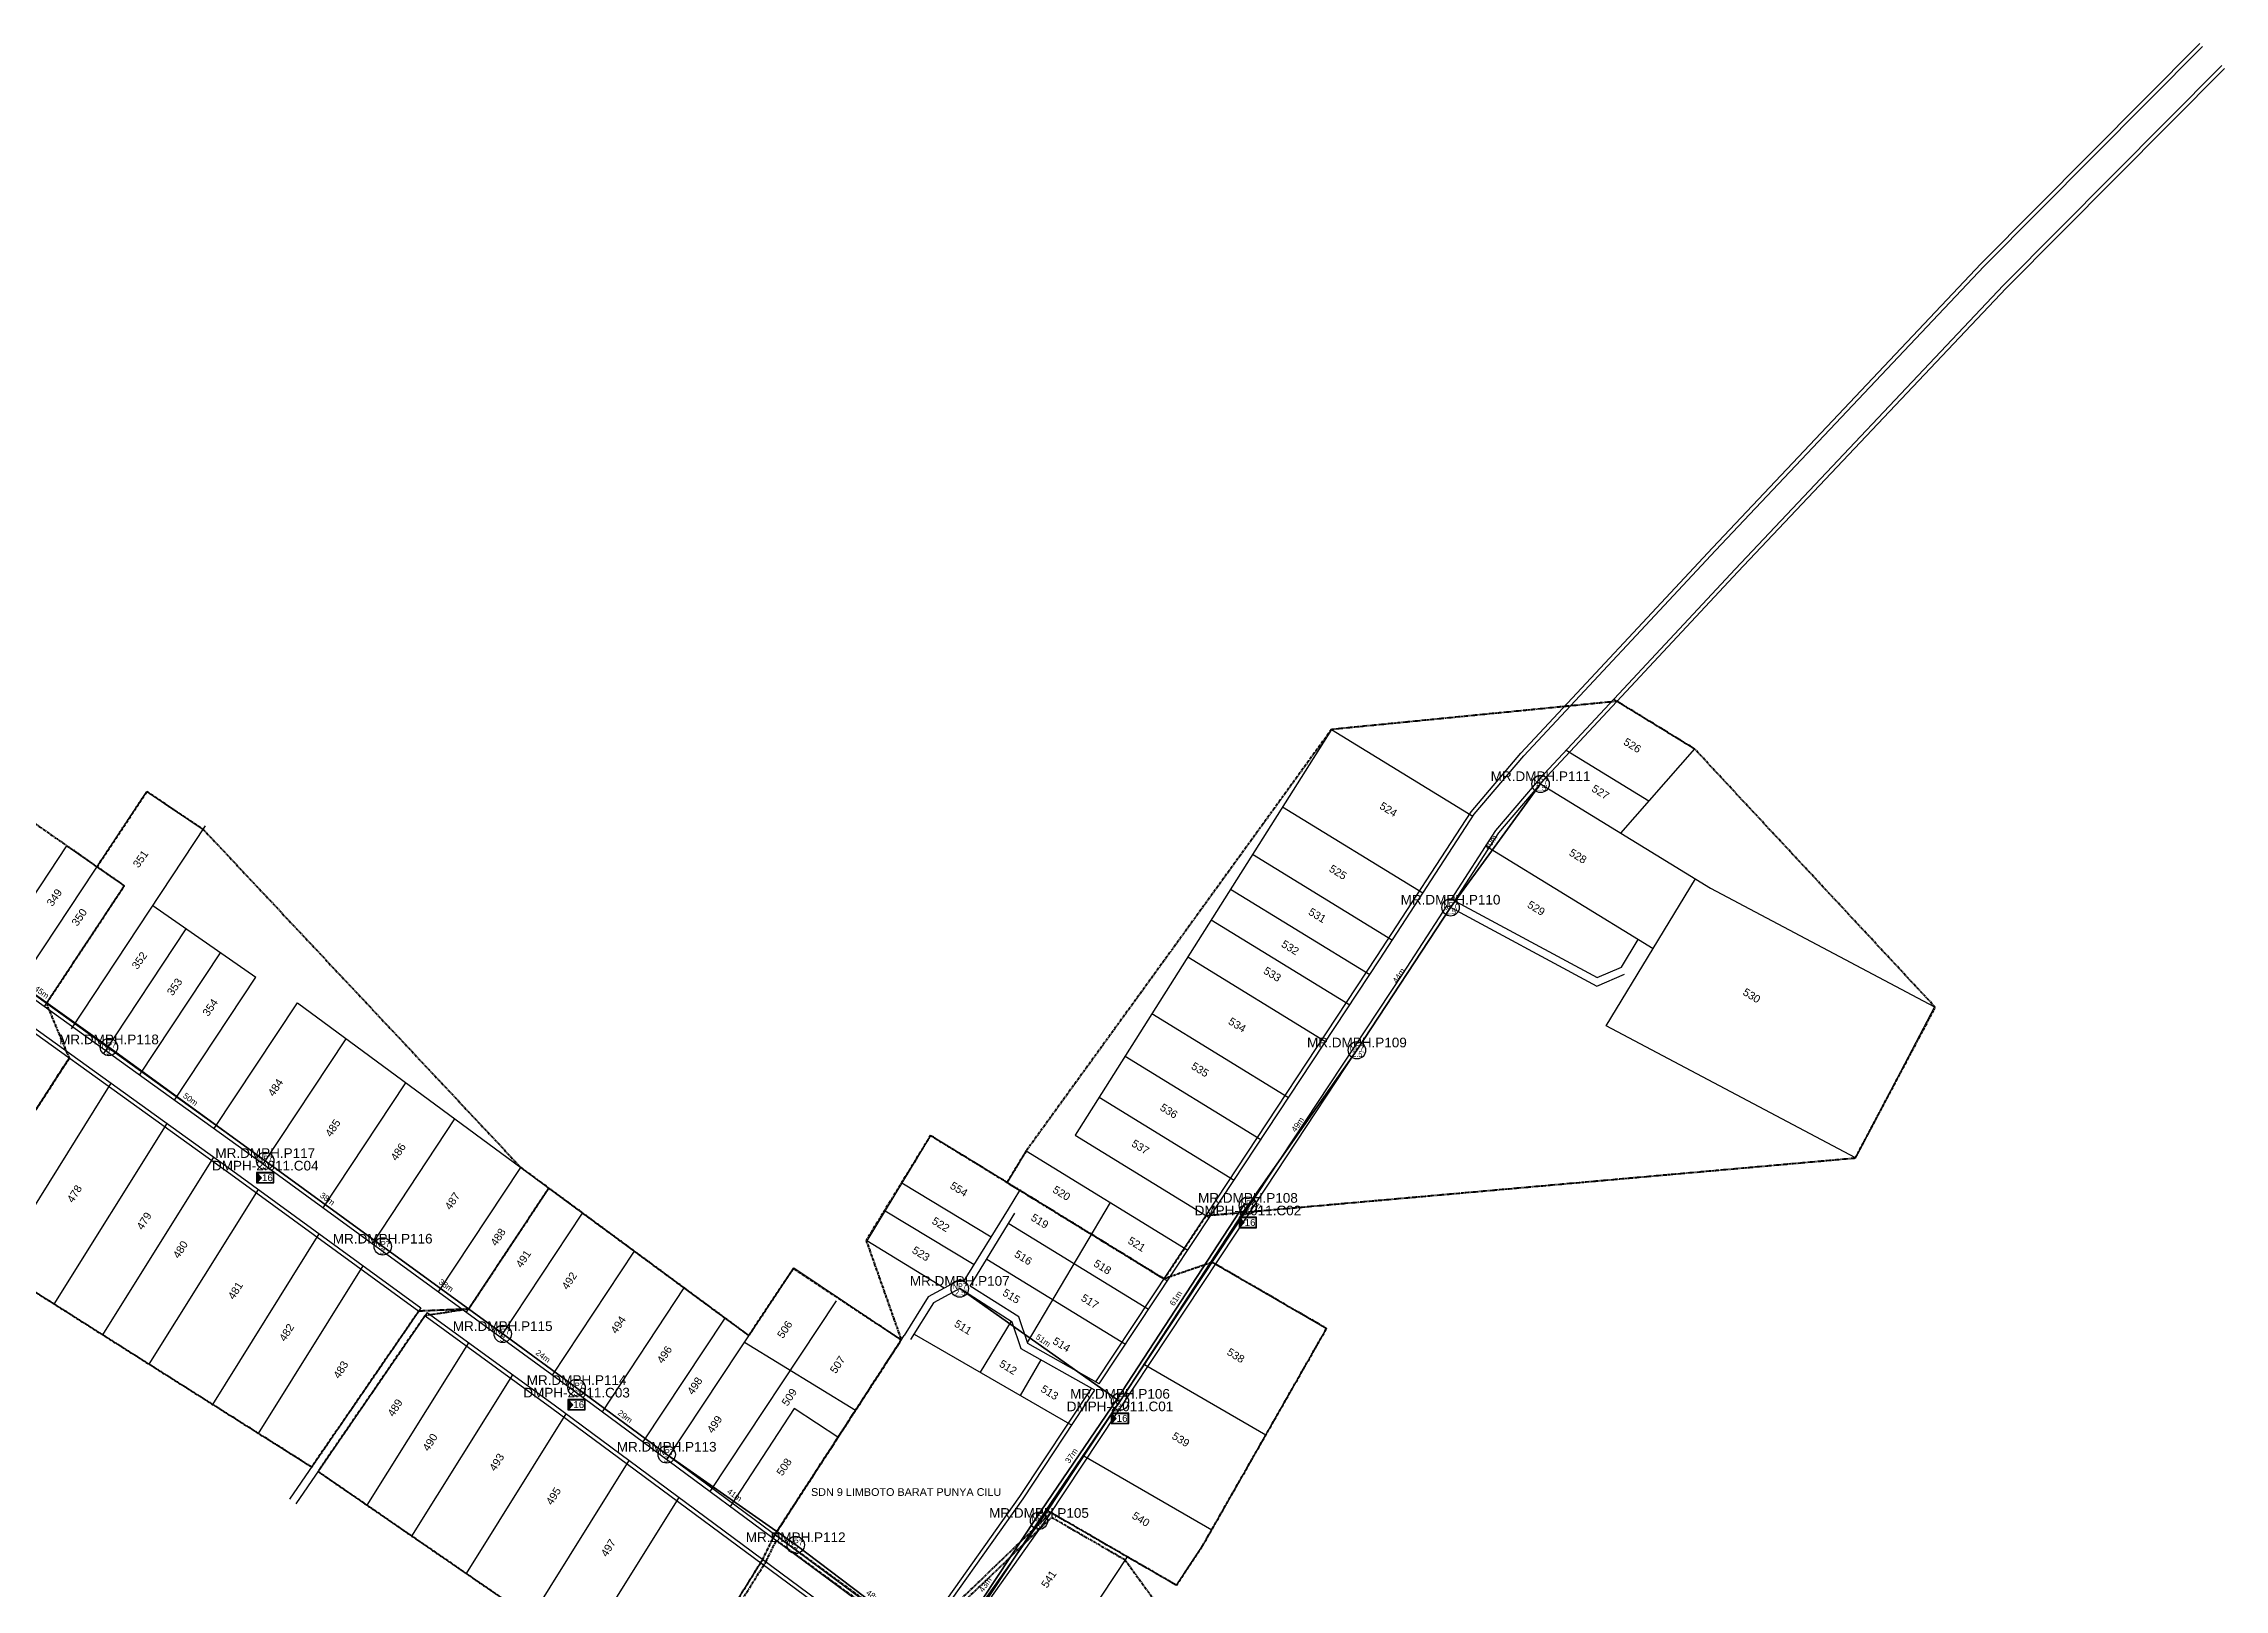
# Model space of a CAD drawing. Header units: metres. Extents: x 13679654 to 13688052, y 67972 to 70803.
# Drawn here: x 13683083 to 13683647, y 69009 to 69409 of the extents above; entities that cross this region are included whole.
import ezdxf
from ezdxf.enums import TextEntityAlignment as Align

# ---------------------------------------------------------------- set-up
doc = ezdxf.new("R2010")
doc.units = ezdxf.units.M
doc.header["$MEASUREMENT"] = 0
doc.linetypes.add('PHANTOM2', pattern=[1.25, 0.625, -0.125, 0.125, -0.125, 0.125, -0.125])
for name, color, linetype in [('Base Map', 251, 'Continuous'), ('FAT', 30, 'Continuous'), ('FAT DWG', 1, 'Continuous'), ('Home Number', 6, 'Continuous'), ('NEW POLE 7-2.5', 6, 'Continuous'), ('NEW POLE 7-3', 4, 'Continuous'), ('SPAN CABLE', 3, 'Continuous')]:
    doc.layers.add(name, color=color, linetype=linetype)
for name, color, linetype, lineweight in [('FAT AREA FDT 1', 134, 'PHANTOM2', 40), ('SLING WIRE', 4, 'Continuous', 35), ('XXX.XXX - Cable Line A (FO Cable 24C_2T) - AE', 3, 'Continuous', 35)]:
    doc.layers.add(name, color=color, linetype=linetype, lineweight=lineweight)
doc.styles.get("Standard").update_dxf_attribs({"font": 'arial.ttf'})
doc.styles.add('Title Block 3', font='dgn003.shx')
doc.dimstyles.new('EMR', dxfattribs={"dimtxt": 1.5, "dimasz": 0.18, "dimexe": 0.18, "dimexo": 0.0625, "dimgap": 0.09, "dimtad": 0, "dimdec": 0, "dimzin": 0, "dimdsep": 46, "dimtxsty": 'Standard', "dimcen": 0.09, "dimse1": 1, "dimse2": 1, "dimsd1": 1, "dimsd2": 1, "dimadec": 0, "dimazin": 0, "dimtfac": 1, "dimtdec": 0, "dimtofl": 0, "dimtmove": 0, "dimatfit": 3, "dimfxl": 1, "dimtolj": 1, "dimtzin": 0, "dimarcsym": 0})

# ---------------------------------------------------------------- blocks, each defined once
blk = doc.blocks.new('*U11')
h = blk.add_hatch(color=2)
h.dxf.hatch_style = 1
h.paths.add_polyline_path([(0.25, -2), (0.25, 2), (2.1, 0)])
for points in [[(0, -2.25), (7.5, -2.25), (7.5, 2.25), (0, 2.25)], [(0.25, -2), (7.25, -2), (7.25, 2), (0.25, 2)]]:
    blk.add_lwpolyline(points, close=True)
at = {"color": 2}
blk.add_lwpolyline([(0.25, -2), (0.25, 2), (2.1, 0)], close=True, dxfattribs=at)
at = {"color": 7}
blk.add_attdef('FAT', text='', height=3, rotation=360, dxfattribs=at).set_placement((4.68, 0), align=Align.MIDDLE_CENTER)
blk.add_attdef('FAT_ID', text='', height=3, rotation=360, dxfattribs=at).set_placement((0, -4.5), align=Align.MIDDLE_LEFT)
blk = doc.blocks.new('*U16')
at = {"color": 0, "linetype": 'ByBlock', "lineweight": -2}
blk.add_circle((0, 0), 2.24, dxfattribs=at)
at = {"color": 0, "linetype": 'ByBlock', "lineweight": -2, "style": 'Title Block 3', "width": 0.799091}
for s, p in [('NP7', (0, 0.62)), ("2.5'", (0.28, -1.02))]:
    blk.add_text(s, height=1.488, dxfattribs=at).set_placement(p, align=Align.MIDDLE_CENTER)
blk = doc.blocks.new('*U13')
at = {"color": 0, "linetype": 'ByBlock', "lineweight": -2}
blk.add_circle((0, 0), 2.24, dxfattribs=at)
at = {"color": 0, "linetype": 'ByBlock', "lineweight": -2, "style": 'Title Block 3', "width": 0.799091}
for s, p in [('NP7', (0, 0.62)), ("3'", (0, -1.27))]:
    blk.add_text(s, height=1.488, dxfattribs=at).set_placement(p, align=Align.MIDDLE_CENTER)
blk = doc.blocks.new('*D191')
at = {"layer": 'Defpoints', "color": 0, "transparency": 16777216}
for p in [(13683421.78, 69149.8), (13683423, 69148.94), (13683394.81, 69108.74)]:
    blk.add_point(p, dxfattribs=at)
at = {"layer": 'SPAN CABLE', "color": 0, "transparency": 16777216, "insert": (13683407.68, 69129.7), "char_height": 1.5, "attachment_point": 5, "rotation": 54.9533}
blk.add_mtext('\\A1;49m', dxfattribs=at)
blk = doc.blocks.new('*D192')
at = {"layer": 'Defpoints', "color": 0, "transparency": 16777216}
for p in [(13683445.95, 69186.71), (13683447.21, 69185.89), (13683423, 69148.94)]:
    blk.add_point(p, dxfattribs=at)
at = {"layer": 'SPAN CABLE', "color": 0, "transparency": 16777216, "insert": (13683433.85, 69168.23), "char_height": 1.5, "attachment_point": 5, "rotation": 56.7789}
blk.add_mtext('\\A1;44m', dxfattribs=at)
blk = doc.blocks.new('*D193')
at = {"layer": 'Defpoints', "color": 0, "transparency": 16777216}
for p in [(13683469.29, 69218.71), (13683470.5, 69217.82), (13683447.21, 69185.89)]:
    blk.add_point(p, dxfattribs=at)
at = {"layer": 'SPAN CABLE', "color": 0, "transparency": 16777216, "insert": (13683457.64, 69202.74), "char_height": 1.5, "attachment_point": 5, "rotation": 53.884}
blk.add_mtext('\\A1;40m', dxfattribs=at)
blk = doc.blocks.new('*D194')
at = {"layer": 'Defpoints', "color": 0, "transparency": 16777216}
for p in [(13683100.22, 69149.74), (13683101.1, 69150.95), (13683140.65, 69120.33)]:
    blk.add_point(p, dxfattribs=at)
at = {"layer": 'SPAN CABLE', "color": 0, "transparency": 16777216, "insert": (13683121.32, 69136.25), "char_height": 1.5, "attachment_point": 5, "rotation": 323.9725}
blk.add_mtext('\\A1;50m', dxfattribs=at)
blk = doc.blocks.new('*D195')
at = {"layer": 'Defpoints', "color": 0, "transparency": 16777216}
for p in [(13683063.64, 69175.75), (13683064.51, 69176.97), (13683100.22, 69149.74)]:
    blk.add_point(p, dxfattribs=at)
at = {"layer": 'SPAN CABLE', "color": 0, "transparency": 16777216, "insert": (13683082.8, 69163.97), "char_height": 1.5, "attachment_point": 5, "rotation": 324.5786}
blk.add_mtext('\\A1;45m', dxfattribs=at)
blk = doc.blocks.new('*D196')
at = {"layer": 'Defpoints', "color": 0, "transparency": 16777216}
for p in [(13683320.27, 69087.26), (13683321.14, 69088.49), (13683361.72, 69058.05)]:
    blk.add_point(p, dxfattribs=at)
at = {"layer": 'SPAN CABLE', "color": 0, "transparency": 16777216, "insert": (13683341.86, 69073.88), "char_height": 1.5, "attachment_point": 5, "rotation": 324.8257}
blk.add_mtext('\\A1;51m', dxfattribs=at)
blk = doc.blocks.new('*D282')
at = {"layer": 'Defpoints', "color": 0, "transparency": 16777216}
for p in [(13683393.97, 69109.29), (13683394.79, 69110.54), (13683394.81, 69108.74)]:
    blk.add_point(p, dxfattribs=at)
at = {"layer": 'SPAN CABLE', "color": 0, "transparency": 16777216, "insert": (13683396.92, 69109.15), "char_height": 1.5, "attachment_point": 5, "rotation": 326.8602}
blk.add_mtext('\\A1;1m', dxfattribs=at)
blk = doc.blocks.new('*D283')
at = {"layer": 'Defpoints', "color": 0, "transparency": 16777216}
for p in [(13683393.97, 69109.29), (13683359.63, 69059.43), (13683360.89, 69058.61)]:
    blk.add_point(p, dxfattribs=at)
at = {"layer": 'SPAN CABLE', "color": 0, "transparency": 16777216, "insert": (13683376.17, 69084.77), "char_height": 1.5, "attachment_point": 5, "rotation": 56.8602}
blk.add_mtext('\\A1;61m', dxfattribs=at)
blk = doc.blocks.new('*D284')
at = {"layer": 'Defpoints', "color": 0, "transparency": 16777216}
for p in [(13683360.89, 69058.61), (13683338.69, 69028.63), (13683339.94, 69027.78)]:
    blk.add_point(p, dxfattribs=at)
at = {"layer": 'SPAN CABLE', "color": 0, "transparency": 16777216, "insert": (13683349.17, 69044.04), "char_height": 1.5, "attachment_point": 5, "rotation": 55.7981}
blk.add_mtext('\\A1;37m', dxfattribs=at)
blk = doc.blocks.new('*D285')
at = {"layer": 'Defpoints', "color": 0, "transparency": 16777216}
for p in [(13683339.94, 69027.78), (13683315.02, 68992.8), (13683316.27, 68991.97)]:
    blk.add_point(p, dxfattribs=at)
at = {"layer": 'SPAN CABLE', "color": 0, "transparency": 16777216, "insert": (13683326.85, 69010.7), "char_height": 1.5, "attachment_point": 5, "rotation": 56.5441}
blk.add_mtext('\\A1;43m', dxfattribs=at)
blk = doc.blocks.new('*D286')
at = {"layer": 'Defpoints', "color": 0, "transparency": 16777216}
for p in [(13683278.74, 69022.15), (13683277.84, 69020.96), (13683316.27, 68991.97)]:
    blk.add_point(p, dxfattribs=at)
at = {"layer": 'SPAN CABLE', "color": 0, "transparency": 16777216, "insert": (13683297.96, 69007.66), "char_height": 1.5, "attachment_point": 5, "rotation": 322.9727}
blk.add_mtext('\\A1;48m', dxfattribs=at)
blk = doc.blocks.new('*D287')
at = {"layer": 'Defpoints', "color": 0, "transparency": 16777216}
for p in [(13683245.33, 69045.59), (13683244.47, 69044.36), (13683277.84, 69020.96)]:
    blk.add_point(p, dxfattribs=at)
at = {"layer": 'SPAN CABLE', "color": 0, "transparency": 16777216, "insert": (13683262.02, 69033.89), "char_height": 1.5, "attachment_point": 5, "rotation": 324.9576}
blk.add_mtext('\\A1;41m', dxfattribs=at)
blk = doc.blocks.new('*D288')
at = {"layer": 'Defpoints', "color": 0, "transparency": 16777216}
for p in [(13683221.17, 69061.61), (13683222.07, 69062.82), (13683244.47, 69044.36)]:
    blk.add_point(p, dxfattribs=at)
at = {"layer": 'SPAN CABLE', "color": 0, "transparency": 16777216, "insert": (13683233.72, 69054.19), "char_height": 1.5, "attachment_point": 5, "rotation": 323.4789}
blk.add_mtext('\\A1;29m', dxfattribs=at)
blk = doc.blocks.new('*D289')
at = {"layer": 'Defpoints', "color": 0, "transparency": 16777216}
for p in [(13683202.06, 69075.57), (13683202.94, 69076.78), (13683221.17, 69061.61)]:
    blk.add_point(p, dxfattribs=at)
at = {"layer": 'SPAN CABLE', "color": 0, "transparency": 16777216, "insert": (13683212.5, 69069.8), "char_height": 1.5, "attachment_point": 5, "rotation": 323.8699}
blk.add_mtext('\\A1;24m', dxfattribs=at)
blk = doc.blocks.new('*D290')
at = {"layer": 'Defpoints', "color": 0, "transparency": 16777216}
for p in [(13683171.02, 69098.19), (13683171.91, 69099.4), (13683202.06, 69075.57)]:
    blk.add_point(p, dxfattribs=at)
at = {"layer": 'SPAN CABLE', "color": 0, "transparency": 16777216, "insert": (13683187.42, 69088.09), "char_height": 1.5, "attachment_point": 5, "rotation": 323.908}
blk.add_mtext('\\A1;38m', dxfattribs=at)
blk = doc.blocks.new('*D291')
at = {"layer": 'Defpoints', "color": 0, "transparency": 16777216}
for p in [(13683140.65, 69120.33), (13683141.54, 69121.54), (13683171.02, 69098.19)]:
    blk.add_point(p, dxfattribs=at)
at = {"layer": 'SPAN CABLE', "color": 0, "transparency": 16777216, "insert": (13683156.72, 69110.47), "char_height": 1.5, "attachment_point": 5, "rotation": 323.908}
blk.add_mtext('\\A1;38m', dxfattribs=at)

msp = doc.modelspace()

# ---------------------------------------------------------------- linework, layer by layer
at = {"layer": 'Base Map', "flags": 128}
for points in [[(13683355.46, 69063.13), (13683384.26, 69106.62), (13683428.18, 69173.15), (13683452.51, 69210.63), (13683465.43, 69225.79), (13683514.99, 69278.93), (13683584.49, 69352.45), (13683641, 69409.35)], [(13683356.34, 69062.64), (13683385.09, 69106.06), (13683429.01, 69172.59), (13683453.31, 69210.02), (13683466.18, 69225.12), (13683515.72, 69278.24), (13683585.2, 69351.75), (13683641.7, 69408.64)], [(13683447.42, 69188.06), (13683458.93, 69205.78), (13683471.39, 69220.41), (13683520.81, 69273.4), (13683590.22, 69346.83), (13683646.66, 69403.65)], [(13683448.3, 69187.58), (13683459.73, 69205.18), (13683472.13, 69219.73), (13683521.53, 69272.7), (13683590.93, 69346.12), (13683647.36, 69402.94)], [(13682784.28, 69371.75), (13682807.59, 69355.57), (13682870.74, 69312.74), (13682940.34, 69263.92), (13682995.71, 69222.07), (13683053.19, 69183.3), (13683136.37, 69123.45), (13683219.48, 69062.86), (13683300.06, 69003.2), (13683309.64, 68996.49)], [(13682783.75, 69370.89), (13682807.03, 69354.74), (13682870.17, 69311.91), (13682939.76, 69263.1), (13682995.13, 69221.25), (13683052.62, 69182.47), (13683135.78, 69122.64), (13683218.89, 69062.05), (13683299.48, 69002.38), (13683309.88, 68995.09)], [(13683489.42, 69239.74), (13683510.32, 69226.91)], [(13683416.4, 69231.91), (13683350.12, 69126.96)], [(13683416.4, 69231.91), (13683452.95, 69209.47)], [(13683477.16, 69226.6), (13683498.54, 69213.47)], [(13683510.32, 69226.91), (13683491.21, 69205.11)], [(13683076.53, 69165.27), (13683110.01, 69215.86)], [(13683110.01, 69215.86), (13683124.61, 69206.07)], [(13683469.64, 69218.35), (13683514.43, 69190.86)], [(13683403.76, 69211.91), (13683440.07, 69189.62)], [(13683090.5, 69154.51), (13683125.21, 69206.98)], [(13683068.83, 69170.81), (13683089.36, 69201.84)], [(13683089.36, 69201.84), (13683104.2, 69191.5)], [(13683396.02, 69199.64), (13683432.16, 69177.45)], [(13683456.34, 69201.8), (13683499.62, 69175.23)], [(13683083.52, 69160.24), (13683104.2, 69191.5)], [(13683499.62, 69175.23), (13683510.53, 69193.25)], [(13683111.58, 69186.36), (13683138.21, 69167.81)], [(13683315.62, 68991.06), (13683342.42, 69028.92), (13683390.92, 69102.15), (13683434.86, 69168.71), (13683446.32, 69186.37)], [(13683317.03, 68991.31), (13683343.24, 69028.34), (13683391.75, 69101.59), (13683435.69, 69168.16), (13683447.21, 69185.89)], [(13683390.33, 69190.64), (13683426.33, 69168.54)], [(13683446.32, 69186.37), (13683485.05, 69165.53), (13683492.23, 69168.59)], [(13683447.42, 69188.06), (13683485.15, 69167.76), (13683491.46, 69170.44)], [(13683514.43, 69190.86), (13683572.37, 69160.17), (13683551.94, 69121.08), (13683487.49, 69155.21), (13683499.62, 69175.23)], [(13683098.89, 69148.09), (13683120.23, 69180.34)], [(13683385.31, 69182.68), (13683421.14, 69160.68)], [(13683050.43, 69176.62), (13683132.28, 69117.73), (13683180.92, 69082.27)], [(13683050.7, 69175.19), (13683131.7, 69116.91), (13683180.35, 69081.44)], [(13683491.46, 69170.44), (13683495.78, 69177.58)], [(13683108.16, 69142.51), (13683129.1, 69174.16)], [(13683379.23, 69173.06), (13683414.88, 69151.18)], [(13683117.18, 69136.03), (13683138.21, 69167.81)], [(13683127.41, 69128.66), (13683148.95, 69161.22)], [(13683148.95, 69161.22), (13683259.59, 69079.65), (13683265.75, 69075.11)], [(13683369.99, 69158.42), (13683405.33, 69136.72)], [(13683140.1, 69119.49), (13683161.56, 69151.92)], [(13683059.54, 69100.05), (13683089.98, 69146.93)], [(13683363.03, 69147.41), (13683398.15, 69125.85)], [(13683155.62, 69108.18), (13683177.02, 69140.52)], [(13683071.07, 69092.75), (13683100.81, 69140.38)], [(13683356.32, 69136.77), (13683391.22, 69115.35)], [(13683086.06, 69083.27), (13683115.24, 69129.99)], [(13683168.36, 69098.89), (13683189.72, 69131.16)], [(13683312.72, 69126.86), (13683296.23, 69099.64)], [(13683333.36, 69114.19), (13683312.72, 69126.86)], [(13683350.12, 69126.96), (13683384.82, 69105.65)], [(13683098.67, 69075.28), (13683127.38, 69121.26)], [(13683185.44, 69086.43), (13683206.74, 69118.62)], [(13683337.46, 69122.89), (13683332.51, 69114.72)], [(13683337.46, 69122.89), (13683379.25, 69097.24)], [(13683110.63, 69067.71), (13683138.87, 69112.93)], [(13683192.71, 69081.14), (13683213.98, 69113.28)], [(13683305.32, 69114.64), (13683328.43, 69100.65)], [(13683332.85, 69107.81), (13683335.81, 69112.69)], [(13683333.36, 69114.19), (13683373.97, 69089.26)], [(13683201.5, 69074.73), (13683222.74, 69106.82)], [(13683300.95, 69107.43), (13683324.01, 69093.47)], [(13683321.26, 69089.02), (13683332.85, 69107.81)], [(13683322.95, 69087.94), (13683334.55, 69106.75)], [(13683359.15, 69109.58), (13683337.74, 69073.36)], [(13683127.05, 69057.32), (13683154.61, 69101.45)], [(13683332.95, 69104.15), (13683369.12, 69081.95)], [(13683059.54, 69100.05), (13683152.65, 69041.11)], [(13683214.96, 69064.91), (13683236.15, 69096.93)], [(13683316.23, 69087.36), (13683296.23, 69099.64)], [(13683138.92, 69049.8), (13683165.99, 69093.15)], [(13683244.55, 69043.05), (13683277.35, 69092.63)], [(13683277.35, 69092.63), (13683305.14, 69074)], [(13683327.27, 69094.93), (13683363.14, 69072.91)], [(13683385.57, 69094.08), (13683415.16, 69076.97)], [(13683227.84, 69055.43), (13683249.02, 69087.44)], [(13683255.75, 69034.76), (13683288.4, 69084.11)], [(13683321.26, 69089.02), (13683320.36, 69089.59), (13683312.1, 69085.13), (13683305.88, 69075.18)], [(13683355.22, 69060.96), (13683336.19, 69071.7), (13683333.86, 69078.63), (13683320.27, 69087.26), (13683313.51, 69083.6), (13683307.57, 69074.1)], [(13683356.34, 69062.64), (13683337.84, 69073.07), (13683335.53, 69079.95), (13683322.95, 69087.94)], [(13683379.95, 69085.59), (13683379.96, 69085.59)], [(13683180.92, 69082.27), (13683146.92, 69032.78)], [(13683182.54, 69081.09), (13683148.57, 69031.63)], [(13683181.97, 69080.26), (13683214.76, 69056.36), (13683295.4, 68996.64), (13683313.14, 68984.21)], [(13683182.54, 69081.09), (13683215.35, 69057.17), (13683295.98, 68997.46), (13683314.46, 68984.51)], [(13683238.39, 69047.61), (13683259.59, 69079.65)], [(13683333.54, 69078.83), (13683325.55, 69065.64)], [(13683166.99, 69031.22), (13683193.26, 69073.28)], [(13683264.64, 69073.42), (13683293.34, 69055.84)], [(13683264.64, 69073.42), (13683293.34, 69055.84)], [(13683271.91, 69022.79), (13683305.88, 69075.18)], [(13683308.46, 69075.52), (13683349.25, 69051.94)], [(13683383.13, 69020.83), (13683415.16, 69076.97)], [(13683341.24, 69068.84), (13683335.91, 69059.65)], [(13683368.06, 69067.64), (13683399.47, 69049.47)], [(13683178.57, 69023.25), (13683204.64, 69064.98)], [(13683309.64, 68996.49), (13683335.83, 69033.49), (13683354.35, 69061.45)], [(13683289.01, 69048.64), (13683277.46, 69056.27), (13683260.92, 69030.93)], [(13683309.88, 68995.09), (13683336.65, 69032.92), (13683355.22, 69060.96)], [(13683192.68, 69013.54), (13683218.48, 69054.86)], [(13683154.29, 69039.96), (13683291.48, 68945.51)], [(13683209.35, 69002.06), (13683234.78, 69042.78)], [(13683352.4, 69043.98), (13683385.44, 69024.88)], [(13683222.54, 68992.97), (13683247.68, 69033.23)], [(13683343.03, 69029.84), (13683376.35, 69010.58)], [(13683244.67, 68977.74), (13683269.32, 69017.21)], [(13683337.08, 68977.68), (13683363.69, 69017.89)], [(13683376.35, 69010.58), (13683383.13, 69020.83)]]:
    msp.add_lwpolyline(points, dxfattribs=at)
at = {"layer": 'FAT AREA FDT 1'}
for points in [[(13683383.96, 69106.16), (13683551.94, 69121.08), (13683572.59, 69160.06), (13683510.32, 69226.91), (13683490.29, 69239.2), (13683416.4, 69231.91), (13683337.46, 69122.89), (13683332.51, 69114.72), (13683373.11, 69089.79)], [(13683291.99, 68946.37), (13683246.03, 68978.02), (13683270.19, 69016.72), (13683272.83, 69022.12), (13683309.72, 68995.18), (13683344.05, 69028.09), (13683363, 69017.14), (13683384.39, 68987.59), (13683367.15, 68961.54), (13683364.42, 68953.79), (13683346.76, 68922), (13683337.14, 68927.41), (13683334.52, 68922.76), (13683298.21, 68943.2)]]:
    msp.add_lwpolyline(points, close=True, dxfattribs=at)
for points in [[(13682961.16, 69165.02), (13682974.8, 69156.11), (13682981, 69165.01), (13683018.72, 69140.9), (13683019.57, 69140.36), (13683028.52, 69141.23), (13683069.15, 69114.84), (13683089.98, 69146.93), (13683084.07, 69161.08), (13683104.2, 69191.5), (13683048.39, 69230.38), (13683028.33, 69200.07), (13682994.68, 69213.07), (13682961.16, 69165.02)], [(13683110.01, 69215.86), (13683124.61, 69206.07), (13683206.74, 69118.62), (13683213.98, 69113.28), (13683193.27, 69081.98), (13683180.35, 69081.44), (13683152.65, 69041.11), (13683059.54, 69100.05), (13683089.98, 69146.93), (13683084.07, 69161.08), (13683104.2, 69191.5), (13683097.14, 69196.42), (13683110.01, 69215.86)], [(13683312.72, 69126.86), (13683296.06, 69099.74), (13683305.14, 69074), (13683272.46, 69023.64), (13683309.64, 68996.49), (13683343.9, 69029.34), (13683376.35, 69010.58), (13683383.13, 69020.83), (13683415.16, 69076.97), (13683385.57, 69094.08), (13683373.11, 69089.79), (13683312.72, 69126.86)], [(13683265.75, 69075.11), (13683213.98, 69113.28), (13683193.27, 69081.98), (13683181.97, 69080.26), (13683154.29, 69039.96), (13683244.67, 68977.74), (13683269.32, 69017.21), (13683272.46, 69023.64), (13683305.12, 69074.01), (13683277.23, 69092.46), (13683265.75, 69075.11)]]:
    msp.add_lwpolyline(points, dxfattribs=at)
at = {"layer": 'SLING WIRE', "flags": 128}
for points in [[(13683394.81, 69108.74), (13683423, 69148.94), (13683447.21, 69185.89), (13683470.5, 69217.82)], [(13683140.65, 69120.33), (13683100.22, 69149.74), (13683063.64, 69175.75)], [(13683361.72, 69058.05), (13683320.27, 69087.26)]]:
    msp.add_lwpolyline(points, dxfattribs=at)
at = {"layer": 'XXX.XXX - Cable Line A (FO Cable 24C_2T) - AE', "flags": 128}
msp.add_lwpolyline([(13683317.74, 68980.8), (13683317.1, 68991.42), (13683340.77, 69027.23), (13683361.72, 69058.05), (13683394.81, 69108.74), (13683393.97, 69109.29), (13683360.89, 69058.61), (13683339.94, 69027.78), (13683316.27, 68991.97), (13683277.84, 69020.96), (13683244.47, 69044.36), (13683221.17, 69061.61), (13683202.06, 69075.57), (13683171.02, 69098.19), (13683140.65, 69120.33)], dxfattribs=at)

# ---------------------------------------------------------------- block references
at = {"layer": 'FAT DWG'}
ref = msp.add_blockref('*U11', (13683138.4, 69115.96), dxfattribs=dict(at, xscale=0.6000000000000003, yscale=0.6000000000000003, zscale=0.6000000000000003))
ref.add_attrib('FAT', '16', dxfattribs={"layer": '0', "color": 7, "height": 1.8, "rotation": 0}).set_placement((13683141.21, 69115.98), align=Align.MIDDLE_CENTER)
ref = msp.add_blockref('*U11', (13683392.56, 69104.37), dxfattribs=dict(at, xscale=0.6000000000000003, yscale=0.6000000000000003, zscale=0.6000000000000003))
ref.add_attrib('FAT', '16', dxfattribs={"layer": '0', "color": 7, "height": 1.8, "rotation": 0}).set_placement((13683395.37, 69104.39), align=Align.MIDDLE_CENTER)
ref = msp.add_blockref('*U11', (13683218.92, 69057.24), dxfattribs=dict(at, xscale=0.6000000000000003, yscale=0.6000000000000003, zscale=0.6000000000000003))
ref.add_attrib('FAT', '16', dxfattribs={"layer": '0', "color": 7, "height": 1.8, "rotation": 0}).set_placement((13683221.73, 69057.27), align=Align.MIDDLE_CENTER)
ref = msp.add_blockref('*U11', (13683359.47, 69053.69), dxfattribs=dict(at, xscale=0.6000000000000003, yscale=0.6000000000000003, zscale=0.6000000000000003))
ref.add_attrib('FAT', '16', dxfattribs={"layer": '0', "color": 7, "height": 1.8, "rotation": 0}).set_placement((13683362.27, 69053.71), align=Align.MIDDLE_CENTER)
at = {"layer": 'NEW POLE 7-2.5'}
for p in [(13683470.5, 69217.82), (13683447.21, 69185.89), (13683423, 69148.94), (13683320.27, 69087.26)]:
    msp.add_blockref('*U16', p, dxfattribs=at)
at = {"layer": 'NEW POLE 7-3'}
for p in [(13683100.22, 69149.74), (13683140.65, 69120.33), (13683394.81, 69108.74), (13683171.02, 69098.19), (13683202.06, 69075.57), (13683221.17, 69061.61), (13683361.72, 69058.05), (13683244.47, 69044.36), (13683340.77, 69027.23), (13683277.84, 69020.96)]:
    msp.add_blockref('*U13', p, dxfattribs=at)

# ---------------------------------------------------------------- texts
at = {"layer": 'FAT'}
for s, p in [('DMPH-2.011.C04', (13683140.65, 69120.33)), ('DMPH-2.011.C02', (13683394.81, 69108.74)), ('DMPH-2.011.C03', (13683221.17, 69061.61)), ('DMPH-2.011.C01', (13683361.72, 69058.05))]:
    msp.add_text(s, height=2.5, dxfattribs=at).set_placement(p, align=Align.TOP_CENTER)
at = {"layer": 'Home Number'}
for s, rotation, p in [('526', 328.4552, (13683494.25, 69227.8)), ('527', 328.4552, (13683486.02, 69215.71)), ('524', 328.4552, (13683431.15, 69211.23)), ('351', 55.1376, (13683108.39, 69198.43)), ('525', 328.4552, (13683418.11, 69195)), ('528', 328.4552, (13683480.18, 69199.15)), ('349', 55.1376, (13683086.1, 69188.45)), ('531', 328.4552, (13683412.76, 69183.83)), ('529', 328.4552, (13683469.38, 69185.69)), ('350', 55.1376, (13683092.54, 69183.34)), ('352', 55.1376, (13683108.1, 69172.16)), ('532', 328.4552, (13683405.76, 69175.5)), ('533', 328.4552, (13683401.13, 69168.6)), ('353', 55.1376, (13683117.19, 69165.35)), ('530', 328.4552, (13683525.11, 69163.08)), ('354', 55.1376, (13683126.4, 69160.01)), ('534', 328.4552, (13683392.05, 69155.5)), ('484', 56.5113, (13683143.28, 69139.3)), ('535', 328.4552, (13683382.44, 69143.93)), ('536', 328.4552, (13683374.38, 69133.23)), ('485', 56.5113, (13683158.12, 69128.84)), ('486', 56.5113, (13683175.03, 69122.65)), ('537', 328.4552, (13683367.01, 69123.91)), ('478', 58.018, (13683091.3, 69111.81)), ('487', 56.5113, (13683189.03, 69109.94)), ('554', 328.4552, (13683320.07, 69112.99)), ('520', 328.4552, (13683346.62, 69111.96)), ('479', 58.018, (13683109.29, 69104.78)), ('519', 328.4552, (13683340.98, 69104.74)), ('488', 56.5113, (13683200.85, 69100.62)), ('522', 328.4552, (13683315.37, 69103.87)), ('480', 58.018, (13683118.68, 69097.39)), ('491', 56.5113, (13683207.4, 69094.98)), ('523', 328.4552, (13683310.25, 69096.31)), ('516', 328.4552, (13683336.71, 69095.29)), ('521', 328.4552, (13683366.05, 69098.77)), ('492', 56.5113, (13683219.28, 69089.3)), ('518', 328.4552, (13683357.2, 69092.88)), ('481', 58.018, (13683132.91, 69086.78)), ('515', 328.4552, (13683333.64, 69085.32)), ('517', 328.4552, (13683353.96, 69083.95)), ('494', 56.5113, (13683231.93, 69077.92)), ('506', 56.5113, (13683275, 69076.7)), ('511', 328.4552, (13683321.14, 69077.29)), ('482', 58.018, (13683146.16, 69075.93)), ('514', 328.4552, (13683346.62, 69072.79)), ('483', 58.018, (13683160.17, 69066.3)), ('496', 56.5113, (13683243.88, 69070.2)), ('507', 56.5113, (13683288.66, 69067.6)), ('512', 328.4552, (13683332.79, 69066.93)), ('538', 328.4552, (13683391.68, 69069.97)), ('498', 56.5113, (13683251.73, 69062.13)), ('513', 328.4552, (13683343.54, 69060.41)), ('489', 58.018, (13683174.21, 69056.46)), ('509', 56.5113, (13683276.18, 69059.21)), ('499', 56.5113, (13683256.86, 69052.17)), ('539', 328.4552, (13683377.45, 69048.23)), ('490', 58.018, (13683183.26, 69047.53)), ('493', 58.018, (13683200.5, 69042.38)), ('508', 56.5113, (13683274.83, 69041.14)), ('495', 58.018, (13683215.19, 69033.61)), ('540', 328.4552, (13683367.13, 69027.62)), ('497', 58.018, (13683229.36, 69020.21)), ('541', 56.5113, (13683343.3, 69012.13))]:
    msp.add_text(s, height=2, rotation=rotation, dxfattribs=at).set_placement(p, align=Align.MIDDLE_CENTER)
msp.add_text('SDN 9 LIMBOTO BARAT PUNYA CILU', height=2, dxfattribs=at).set_placement((13683306.41, 69034.65), align=Align.MIDDLE_CENTER)
at = {"layer": 'NEW POLE 7-2.5'}
for s, p in [('MR.DMPH.P111', (13683470.5, 69217.82)), ('MR.DMPH.P110', (13683447.21, 69185.89)), ('MR.DMPH.P109', (13683423, 69148.94)), ('MR.DMPH.P107', (13683320.27, 69087.26))]:
    msp.add_text(s, height=2.5, dxfattribs=at).set_placement(p, align=Align.BOTTOM_CENTER)
at = {"layer": 'NEW POLE 7-3'}
for s, p in [('MR.DMPH.P118', (13683100.22, 69149.74)), ('MR.DMPH.P117', (13683140.65, 69120.33)), ('MR.DMPH.P108', (13683394.81, 69108.74)), ('MR.DMPH.P116', (13683171.02, 69098.19)), ('MR.DMPH.P115', (13683202.06, 69075.57)), ('MR.DMPH.P114', (13683221.17, 69061.61)), ('MR.DMPH.P106', (13683361.72, 69058.05)), ('MR.DMPH.P113', (13683244.47, 69044.36)), ('MR.DMPH.P105', (13683340.77, 69027.23)), ('MR.DMPH.P112', (13683277.84, 69020.96))]:
    msp.add_text(s, height=2.5, dxfattribs=at).set_placement(p, align=Align.BOTTOM_CENTER)

# ---------------------------------------------------------------- dimensions: what is measured, and where the dimension line sits
at = {"layer": 'SPAN CABLE', "color": 2}
for p1, p2, distance, picture, middle in [((13683447.21, 69185.89), (13683470.5, 69217.82), 1.5, '*D193', (13683457.64, 69202.74)), ((13683423, 69148.94), (13683447.21, 69185.89), 1.5, '*D192', (13683433.85, 69168.23)), ((13683100.22, 69149.74), (13683063.64, 69175.75), -1.5, '*D195', (13683082.8, 69163.97)), ((13683140.65, 69120.33), (13683100.22, 69149.74), -1.5, '*D194', (13683121.32, 69136.25)), ((13683394.81, 69108.74), (13683423, 69148.94), 1.5, '*D191', (13683407.68, 69129.7)), ((13683171.02, 69098.19), (13683140.65, 69120.33), -1.5, '*D291', (13683156.72, 69110.47)), ((13683393.97, 69109.29), (13683360.89, 69058.61), -1.5, '*D283', (13683376.17, 69084.77)), ((13683394.81, 69108.74), (13683393.97, 69109.29), -1.5, '*D282', (13683396.92, 69109.15)), ((13683202.06, 69075.57), (13683171.02, 69098.19), -1.5, '*D290', (13683187.42, 69088.09)), ((13683361.72, 69058.05), (13683320.27, 69087.26), -1.5, '*D196', (13683341.86, 69073.88)), ((13683221.17, 69061.61), (13683202.06, 69075.57), -1.5, '*D289', (13683212.5, 69069.8)), ((13683244.47, 69044.36), (13683221.17, 69061.61), -1.5, '*D288', (13683233.72, 69054.19)), ((13683360.89, 69058.61), (13683339.94, 69027.78), -1.5, '*D284', (13683349.17, 69044.04)), ((13683277.84, 69020.96), (13683244.47, 69044.36), -1.5, '*D287', (13683262.02, 69033.89)), ((13683339.94, 69027.78), (13683316.27, 68991.97), -1.5, '*D285', (13683326.85, 69010.7)), ((13683316.27, 68991.97), (13683277.84, 69020.96), -1.5, '*D286', (13683297.96, 69007.66))]:
    dim = msp.add_aligned_dim(p1=p1, p2=p2, distance=distance, dimstyle='EMR', override={"dimpost": 'm'}, dxfattribs=at)
    dim.commit()
    dim.dimension.update_dxf_attribs({"geometry": picture, "text_midpoint": middle})

doc.saveas('drawing.dxf')
